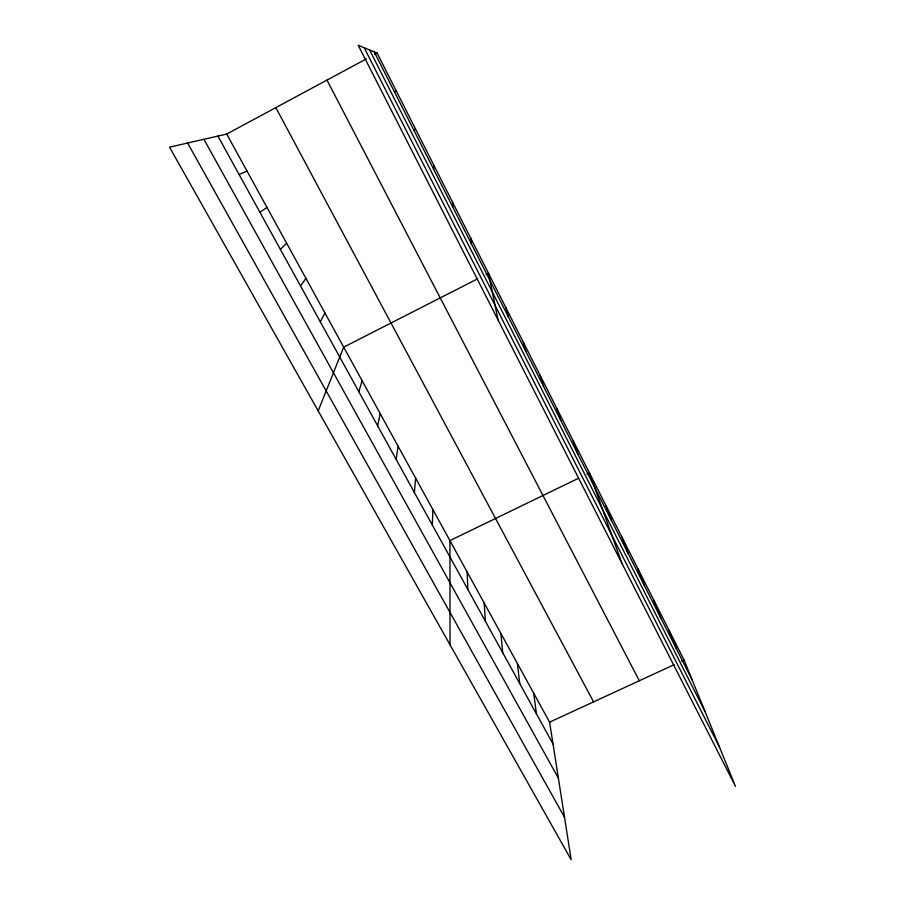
<?xml version="1.0" encoding="UTF-8"?>
<svg xmlns="http://www.w3.org/2000/svg" width="905" height="905" viewBox="0 0 905 905"><rect width="100%" height="100%" fill="white"/><g stroke="black" fill="none" stroke-linecap="round" stroke-linejoin="round"><path stroke-width="1.36" d="M432.307 524.979L432.895 509.606M414.388 492.478L415.61 478.123M396.175 459.446L398.053 446.142M433.608 169.201L434.196 165.954M377.668 425.87L380.224 413.664M358.855 391.741L362.102 380.666M318.187 410.893L343.696 347.135L477.602 278.842M320.28 321.773L324.986 313.062M300.494 285.889L305.969 278.435M414.162 130.784L415.497 128.974M280.38 249.395L286.647 243.23M259.916 212.279L266.998 207.449M226.703 134.064L549.606 722.167L571.179 859.75L169.54 147.164L226.703 134.064L366.344 58.893M374.727 54.379L377.125 53.09L684.101 660.084L735.46 786.343L358.21 45.25L377.125 53.09M486.064 274.532L488.485 273.299L498.112 320.076M578.431 478.304L449.921 540.602L450.045 644.835M587.006 474.141L589.46 472.953L621.939 563.329M549.606 722.167L674.123 664.689M681.601 661.227L684.101 660.084M239.101 174.507L247.02 171.056M394.365 91.688L396.469 91.348M187.595 143.024L564.528 817.294M203.908 139.291L558.385 778.153M217.913 136.078L553.023 743.955M275.833 107.616L593.59 701.861M326.965 80.093L639.315 680.752M374.218 51.89L692.212 680.017M369.591 49.967L704.961 711.364M364.195 47.739L719.577 747.304M668.931 630.095L676.578 649.145M653.534 599.642L660.695 617.776M637.889 568.713L644.564 585.908M622.007 537.298L628.161 553.509M605.864 505.386L611.497 520.579M573.295 440.984L577.82 454.072M556.869 408.506L560.829 420.508M540.183 375.507L543.554 386.378M523.226 341.988L525.997 351.694M505.997 307.915L508.135 316.422M533.622 693.06L536.518 714.011M470.691 238.106L471.505 244.067M517.389 663.501L519.753 683.592M500.918 633.489L502.716 652.697M484.175 603.013L485.408 621.305M467.184 572.051L467.817 589.393M452.591 202.324L452.726 206.951"/></g></svg>
